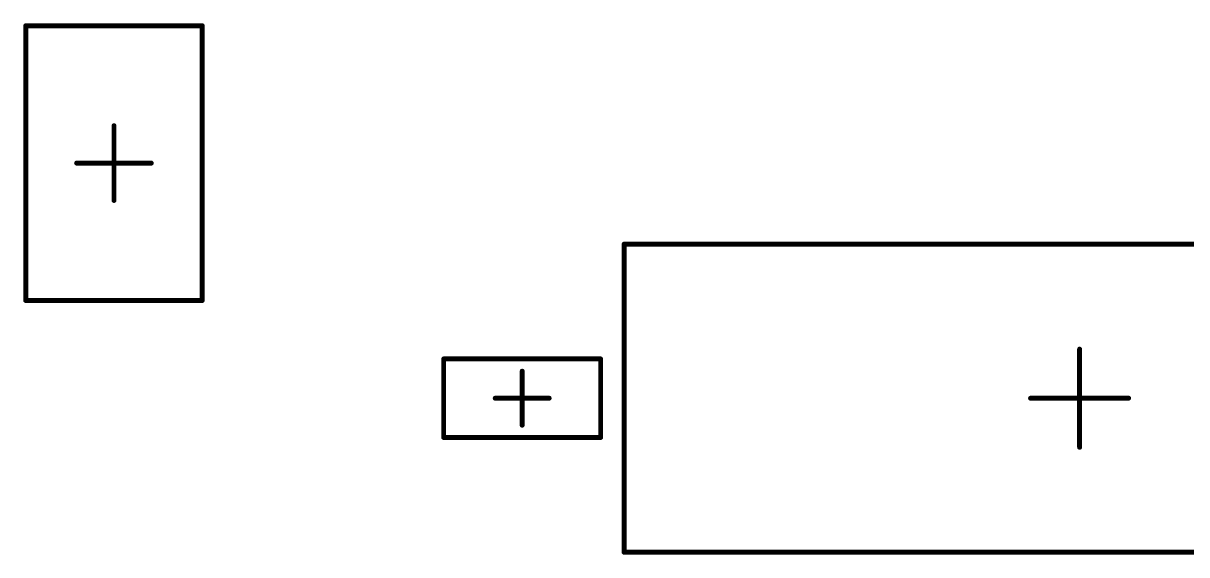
# Model space of a CAD drawing. Header units: inches. Extents: x -0.46 to 4.93, y -0.49 to 6.86.
# Drawn here: x 0.6379 to 1.105, y 2.6702 to 2.8834 of the extents above; entities that cross this region are included whole.
import ezdxf

# ---------------------------------------------------------------- set-up
doc = ezdxf.new("R2010")
doc.units = ezdxf.units.IN
doc.header["$MEASUREMENT"] = 0
doc.layers.add('Top Courtyard', color=56, linetype='Continuous')

# ---------------------------------------------------------------- blocks, each defined once
blk = doc.blocks.new('RESC0402_1005__L_23')
at = {"layer": 'Top Courtyard'}
for points in [[(-0.0315, -0.01575, 0.00197, 0.00197, 0), (-0.0315, 0.01575, 0.00197, 0.00197, 0)], [(-0.0315, 0.01575, 0.00197, 0.00197, 0), (0.0315, 0.01575, 0.00197, 0.00197, 0)], [(0.0315, -0.01575, 0.00197, 0.00197, 0), (0.0315, 0.01575, 0.00197, 0.00197, 0)], [(0, -0.01083, 0.00197, 0.00197, 0), (0, 0.01083, 0.00197, 0.00197, 0)], [(-0.01083, 0, 0.00197, 0.00197, 0), (0.01083, 0, 0.00197, 0.00197, 0)], [(-0.0315, -0.01575, 0.00197, 0.00197, 0), (0.0315, -0.01575, 0.00197, 0.00197, 0)]]:
    blk.add_lwpolyline(points, format="xyseb", dxfattribs=at)
for points in [[(-0.03199, 0.01575, 0.000984, 0.000984, 1), (-0.031, 0.01575, 0.000984, 0.000984, 1)], [(-0.03199, 0.01575, 0.000984, 0.000984, 1), (-0.031, 0.01575, 0.000984, 0.000984, 1)], [(0.031, 0.01575, 0.000984, 0.000984, 1), (0.03199, 0.01575, 0.000984, 0.000984, 1)], [(0.031, 0.01575, 0.000984, 0.000984, 1), (0.03199, 0.01575, 0.000984, 0.000984, 1)], [(-0.00049, 0.01083, 0.000984, 0.000984, 1), (0.00049, 0.01083, 0.000984, 0.000984, 1)], [(-0.01132, 0, 0.000984, 0.000984, 1), (-0.01033, 0, 0.000984, 0.000984, 1)], [(0.01033, 0, 0.000984, 0.000984, 1), (0.01132, 0, 0.000984, 0.000984, 1)], [(-0.00049, -0.01083, 0.000984, 0.000984, 1), (0.00049, -0.01083, 0.000984, 0.000984, 1)], [(-0.03199, -0.01575, 0.000984, 0.000984, 1), (-0.031, -0.01575, 0.000984, 0.000984, 1)], [(-0.03199, -0.01575, 0.000984, 0.000984, 1), (-0.031, -0.01575, 0.000984, 0.000984, 1)], [(0.031, -0.01575, 0.000984, 0.000984, 1), (0.03199, -0.01575, 0.000984, 0.000984, 1)], [(0.031, -0.01575, 0.000984, 0.000984, 1), (0.03199, -0.01575, 0.000984, 0.000984, 1)]]:
    blk.add_lwpolyline(points, format="xyseb", close=True, dxfattribs=at)
blk = doc.blocks.new('416131160801_69')
at = {"layer": 'Top Courtyard'}
for points in [[(-0.06181, -0.18287, 0.00197, 0.00197, 0), (-0.06181, 0.18287, 0.00197, 0.00197, 0)], [(0.06181, 0.18287, 0.00197, 0.00197, 0), (-0.06181, 0.18287, 0.00197, 0.00197, 0)], [(0.06181, -0.18287, 0.00197, 0.00197, 0), (0.06181, 0.18287, 0.00197, 0.00197, 0)], [(0, -0.01969, 0.00197, 0.00197, 0), (0, 0.01969, 0.00197, 0.00197, 0)], [(0.01969, 0, 0.00197, 0.00197, 0), (-0.01969, 0, 0.00197, 0.00197, 0)], [(0.06181, -0.18287, 0.00197, 0.00197, 0), (-0.06181, -0.18287, 0.00197, 0.00197, 0)]]:
    blk.add_lwpolyline(points, format="xyseb", dxfattribs=at)
for points in [[(-0.0623, 0.18287, 0.000984, 0.000984, 1), (-0.06132, 0.18287, 0.000984, 0.000984, 1)], [(-0.0623, 0.18287, 0.000984, 0.000984, 1), (-0.06132, 0.18287, 0.000984, 0.000984, 1)], [(0.06132, 0.18287, 0.000984, 0.000984, 1), (0.0623, 0.18287, 0.000984, 0.000984, 1)], [(0.06132, 0.18287, 0.000984, 0.000984, 1), (0.0623, 0.18287, 0.000984, 0.000984, 1)], [(-0.00049, 0.01969, 0.000984, 0.000984, 1), (0.00049, 0.01969, 0.000984, 0.000984, 1)], [(-0.02018, 0, 0.000984, 0.000984, 1), (-0.01919, 0, 0.000984, 0.000984, 1)], [(0.01919, 0, 0.000984, 0.000984, 1), (0.02018, 0, 0.000984, 0.000984, 1)], [(-0.00049, -0.01969, 0.000984, 0.000984, 1), (0.00049, -0.01969, 0.000984, 0.000984, 1)], [(-0.0623, -0.18287, 0.000984, 0.000984, 1), (-0.06132, -0.18287, 0.000984, 0.000984, 1)], [(-0.0623, -0.18287, 0.000984, 0.000984, 1), (-0.06132, -0.18287, 0.000984, 0.000984, 1)], [(0.06132, -0.18287, 0.000984, 0.000984, 1), (0.0623, -0.18287, 0.000984, 0.000984, 1)], [(0.06132, -0.18287, 0.000984, 0.000984, 1), (0.0623, -0.18287, 0.000984, 0.000984, 1)]]:
    blk.add_lwpolyline(points, format="xyseb", close=True, dxfattribs=at)
blk = doc.blocks.new('TPD4EUSB30DQAR_97')
at = {"layer": 'Top Courtyard'}
for points in [[(-0.05512, 0.03543, 0.00197, 0.00197, 0), (-0.05512, -0.03543, 0.00197, 0.00197, 0)], [(-0.05512, 0.03543, 0.00197, 0.00197, 0), (0.05512, 0.03543, 0.00197, 0.00197, 0)], [(0.05512, 0.03543, 0.00197, 0.00197, 0), (0.05512, -0.03543, 0.00197, 0.00197, 0)], [(0, 0.015, 0.00197, 0.00197, 0), (0, -0.015, 0.00197, 0.00197, 0)], [(-0.015, 0, 0.00197, 0.00197, 0), (0.015, 0, 0.00197, 0.00197, 0)], [(-0.05512, -0.03543, 0.00197, 0.00197, 0), (0.05512, -0.03543, 0.00197, 0.00197, 0)]]:
    blk.add_lwpolyline(points, format="xyseb", dxfattribs=at)
for points in [[(-0.05561, 0.03543, 0.000984, 0.000984, 1), (-0.05463, 0.03543, 0.000984, 0.000984, 1)], [(-0.05561, 0.03543, 0.000984, 0.000984, 1), (-0.05463, 0.03543, 0.000984, 0.000984, 1)], [(0.05463, 0.03543, 0.000984, 0.000984, 1), (0.05561, 0.03543, 0.000984, 0.000984, 1)], [(0.05463, 0.03543, 0.000984, 0.000984, 1), (0.05561, 0.03543, 0.000984, 0.000984, 1)], [(-0.00049, 0.015, 0.000984, 0.000984, 1), (0.00049, 0.015, 0.000984, 0.000984, 1)], [(-0.01549, 0, 0.000984, 0.000984, 1), (-0.01451, 0, 0.000984, 0.000984, 1)], [(0.01451, 0, 0.000984, 0.000984, 1), (0.01549, 0, 0.000984, 0.000984, 1)], [(-0.00049, -0.015, 0.000984, 0.000984, 1), (0.00049, -0.015, 0.000984, 0.000984, 1)], [(-0.05561, -0.03543, 0.000984, 0.000984, 1), (-0.05463, -0.03543, 0.000984, 0.000984, 1)], [(-0.05561, -0.03543, 0.000984, 0.000984, 1), (-0.05463, -0.03543, 0.000984, 0.000984, 1)], [(0.05463, -0.03543, 0.000984, 0.000984, 1), (0.05561, -0.03543, 0.000984, 0.000984, 1)], [(0.05463, -0.03543, 0.000984, 0.000984, 1), (0.05561, -0.03543, 0.000984, 0.000984, 1)]]:
    blk.add_lwpolyline(points, format="xyseb", close=True, dxfattribs=at)

msp = doc.modelspace()

# ---------------------------------------------------------------- block references
for name, p, rotation in [('TPD4EUSB30DQAR_97', (0.67435, 2.82731), 90), ('416131160801_69', (1.062, 2.733), 270)]:
    msp.add_blockref(name, p, dxfattribs=dict(rotation=rotation))
msp.add_blockref('RESC0402_1005__L_23', (0.83822, 2.733))

doc.saveas('drawing.dxf')
